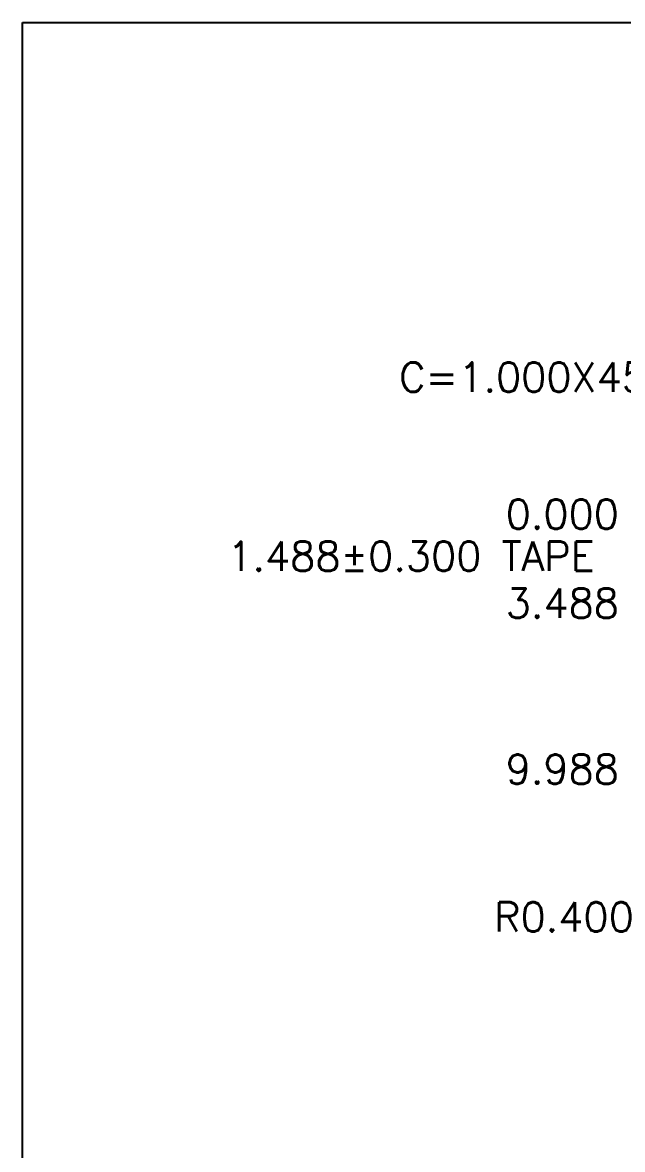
# Model space of a CAD drawing. Header units: inches. Extents: x 5 to 403, y 5 to 265.
# Drawn here: x 42.24 to 65.74, y 195.55 to 239.7 of the extents above; entities that cross this region are included whole.
import ezdxf

# ---------------------------------------------------------------- set-up
doc = ezdxf.new("R2010")
doc.units = ezdxf.units.IN
doc.header["$MEASUREMENT"] = 0
doc.layers.add('DIM(尺寸标注）', color=4, linetype='Continuous')
doc.styles.add('SIMPLEX', font='SIMPLEX')

msp = doc.modelspace()

# ---------------------------------------------------------------- linework, layer by layer
at = {"elevation": 0.17691}
msp.add_lwpolyline([(42.23736, 239.69797), (179.45302, 239.69797), (179.45302, 23.88191), (42.23736, 23.88191)], close=True, dxfattribs=at)

# ---------------------------------------------------------------- texts
at = {"layer": 'DIM(尺寸标注）', "char_height": 1.15, "style": 'SIMPLEX'}
for s, insert, width, attachment_point in [('C=1.000X45°', (67.29617, 226.38384, 0.1444), 17.572, 3), ('\\A1;R0.400', (66.18697, 204.08235, 0.1444), 0.7850081, 9)]:
    msp.add_mtext(s, dxfattribs=dict(at, insert=insert, width=width, attachment_point=attachment_point))
at = {"layer": 'DIM(尺寸标注）', "char_height": 1.15, "attachment_point": 5, "style": 'SIMPLEX'}
for s, insert in [('\\A1;0.000', (63.38524, 220.43604, 0.1444)), ('\\A1;1.488±0.300 TAPE', (57.45585, 218.78927, 0.1444)), ('\\A1;3.488', (63.38524, 216.94804, 0.1444)), ('\\A1;9.988', (63.38524, 210.44804, 0.1444))]:
    msp.add_mtext(s, dxfattribs=dict(at, insert=insert))

doc.saveas('drawing.dxf')
